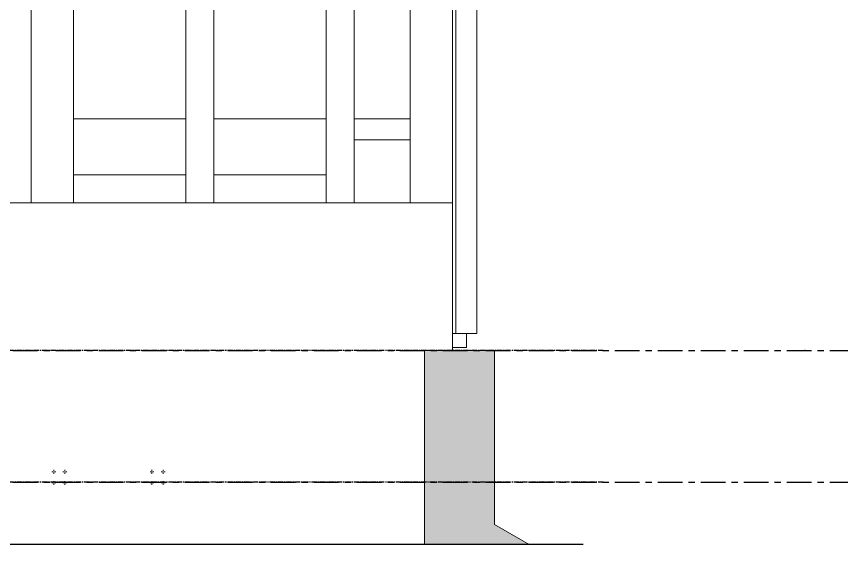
# Model space of a CAD drawing. Header units: millimetres. Extents: x -153298 to 620751, y -313239 to 250031.
# Drawn here: x 55378 to 61254, y 17643 to 21404 of the extents above; entities that cross this region are included whole.
import ezdxf

# ---------------------------------------------------------------- set-up
doc = ezdxf.new("R2010")
doc.units = ezdxf.units.MM
for name, pattern in [('CENTER', [2, 1.25, -0.25, 0.25, -0.25]), ('TA_GL_000.70000', [1.925, 0.7, -0.175, 0.175, -0.175, 0.7]), ('XKITLINE00', [0])]:
    doc.linetypes.add(name, pattern=pattern)
doc.layers.add('000 - 0_SYM_DWG_GRIDLINE_MAIN_COLOR_251', color=251, linetype='Continuous')
doc.layers.add('000 - GRID', color=251, linetype='CENTER')
doc.layers.add('Bolt', color=1, linetype='Continuous', lineweight=0)
doc.layers.add('Part', color=2, linetype='Continuous', lineweight=0)
doc.styles.add('TA', font='', dxfattribs={"height": 4.5})
doc.styles.get('TA').set_extended_font_data('Cordia New')

# ---------------------------------------------------------------- blocks, each defined once
blk = doc.blocks.new('*A5352')
at = {"layer": 'Part'}
blk.add_hatch(color=256, dxfattribs=at).paths.add_polyline_path([(521.458, -59.508), (523.423, -60.643), (517.458, -60.643), (517.458, -49.577), (521.458, -49.577)], flags=17)
blk = doc.blocks.new('*A12371202')
at = {"layer": 'Part', "linetype": 'XKITLINE00', "lineweight": 0}
for p, q in [((519.057888, -41.177455), (519.057888, 1.142546)), ((516.657888, -41.177455), (516.657888, -23.440042)), ((516.657888, -41.177455), (519.057888, -41.177455))]:
    blk.add_line(p, q, dxfattribs=at)
blk = doc.blocks.new('*A12381203')
at = {"layer": 'Part', "linetype": 'XKITLINE00', "lineweight": 0}
for p, q in [((519.2579, -48.617455), (519.2579, -24.697455)), ((519.2579, -24.697455), (520.4579, -24.697455)), ((520.4579, -24.697455), (520.4579, -48.617455)), ((520.4579, -48.617455), (519.2579, -48.617455))]:
    blk.add_line(p, q, dxfattribs=at)
blk = doc.blocks.new('*A12801245')
at = {"layer": 'Part', "linetype": 'XKITLINE00', "lineweight": 0}
for p, q in [((511.858241, 16.348364), (511.858241, 16.492592)), ((511.858241, 12.658387), (511.858241, 13.120392)), ((511.858241, 10.87361), (511.858241, 11.862982)), ((511.858241, 3.138387), (511.858241, 3.258517)), ((511.858241, 2.742546), (511.858241, 2.782517)), ((513.458241, 2.742546), (513.458241, 2.782517)), ((511.858241, -3.177455), (511.858241, 1.142546)), ((513.458241, -3.177455), (513.458241, 1.142546)), ((511.858241, -16.417455), (511.858241, -7.977455)), ((513.458241, -16.417455), (513.458241, -7.977455)), ((511.858241, -41.177455), (511.858241, -23.617455)), ((513.458241, -41.177455), (513.458241, -23.617455))]:
    blk.add_line(p, q, dxfattribs=at)
blk = doc.blocks.new('*A12811246')
at = {"layer": 'Part', "linetype": 'XKITLINE00', "lineweight": 0}
for p, q in [((503.858072, 14.447351), (503.858072, 16.416807)), ((505.458072, 13.900481), (505.458072, 15.81538)), ((503.858072, 12.658387), (503.858072, 13.416723)), ((505.458072, 12.658387), (505.458072, 12.791835)), ((503.858072, 9.973336), (503.858072, 11.862867)), ((505.458072, 11.697813), (505.458072, 11.863154)), ((505.458072, 8.822545), (505.458072, 10.654214)), ((503.858072, 3.778517), (503.858072, 3.896723)), ((503.858072, 3.138387), (503.858072, 3.258517)), ((505.458072, 3.138387), (505.458072, 3.258517)), ((503.858072, 2.742546), (503.858072, 2.782517)), ((505.458072, 2.742546), (505.458072, 2.782517)), ((503.858072, -3.177455), (503.858072, 1.142546)), ((505.458072, -3.177455), (505.458072, 1.142546)), ((503.858072, -16.417455), (503.858072, -7.977455)), ((505.458072, -16.417455), (505.458072, -7.977455)), ((503.858072, -41.177455), (503.858072, -23.617455)), ((505.458072, -41.177455), (505.458072, -23.617455))]:
    blk.add_line(p, q, dxfattribs=at)
blk = doc.blocks.new('*A12821247')
at = {"layer": 'Part', "linetype": 'XKITLINE00', "lineweight": 0}
for p, q in [((495.057888, 7.699376), (495.057888, 8.82254)), ((495.057888, 8.82254), (495.257895, 8.82254)), ((495.617911, 8.82254), (495.657912, 8.82254)), ((496.457912, 8.82254), (496.497911, 8.82254)), ((496.857919, 8.82254), (497.457888, 8.82254)), ((497.457888, 8.568038), (497.457888, 8.82254)), ((495.057888, 3.778517), (495.057888, 5.452118)), ((497.457888, 3.778517), (497.457888, 4.618911)), ((495.057888, 3.138387), (495.057888, 3.178517)), ((497.457888, 3.138387), (497.457888, 3.258517)), ((495.057888, 2.742546), (495.057888, 2.782517)), ((497.457888, 2.742546), (497.457888, 2.782517)), ((495.057888, -19.280042), (495.057888, 1.142546)), ((497.457888, -20.634477), (497.457888, 1.142546)), ((497.457888, -41.177455), (497.457888, -21.864234)), ((495.057888, -41.177455), (495.057888, -23.440042)), ((495.057888, -41.177455), (497.457888, -41.177455))]:
    blk.add_line(p, q, dxfattribs=at)
blk = doc.blocks.new('*A12841249')
at = {"layer": 'Part', "linetype": 'XKITLINE00', "lineweight": 0}
for p, q in [((513.458241, -36.377455), (516.657888, -36.377455)), ((513.458241, -37.577455), (516.657888, -37.577455))]:
    blk.add_line(p, q, dxfattribs=at)
blk = doc.blocks.new('*A12851250')
at = {"layer": 'Part', "linetype": 'XKITLINE00', "lineweight": 0}
for p, q in [((497.457888, -36.377455), (497.458241, -36.377455)), ((497.458241, -36.377455), (497.458241, -39.577455)), ((497.457888, -39.577455), (497.458241, -39.577455))]:
    blk.add_line(p, q, dxfattribs=at)
blk = doc.blocks.new('*A12861251')
at = {"layer": 'Part', "linetype": 'XKITLINE00', "lineweight": 0}
for p, q in [((511.857937, -39.577455), (511.857937, -36.377455)), ((511.858059, -36.377455), (511.858241, -36.377455)), ((511.858059, -39.577455), (511.858241, -39.577455))]:
    blk.add_line(p, q, dxfattribs=at)
blk = doc.blocks.new('*A12871252')
at = {"layer": 'Part', "linetype": 'XKITLINE00', "lineweight": 0}
for p, q in [((503.857937, -39.577455), (503.857937, -36.377455)), ((505.458072, -36.377455), (505.458241, -36.377455)), ((505.458241, -36.377455), (505.458241, -39.577455)), ((505.458072, -39.577455), (505.458241, -39.577455))]:
    blk.add_line(p, q, dxfattribs=at)
blk = doc.blocks.new('*A12941259')
at = {"layer": 'Part', "linetype": 'XKITLINE00', "lineweight": 0}
for p, q in [((453.317656, -41.177455), (519.058329, -41.177455)), ((519.058329, -49.577455), (519.058329, -41.177455)), ((517.457907, -60.642663), (517.457907, -49.577455)), ((517.457907, -49.577455), (521.457907, -49.577455)), ((521.457907, -49.577455), (521.457907, -59.508291)), ((521.457907, -59.508291), (523.422698, -60.642663))]:
    blk.add_line(p, q, dxfattribs=at)
blk = doc.blocks.new('*A17671720')
at = {"layer": 'Part', "linetype": 'XKITLINE00', "lineweight": 0}
for p, q in [((511.858059, 3.138387), (511.858059, 3.258517)), ((511.858059, 2.742546), (511.858059, 2.782517)), ((511.858059, -3.177455), (511.858059, 1.142546)), ((511.858059, -16.417455), (511.858059, -7.977455)), ((511.858059, -41.177455), (511.858059, -23.617455))]:
    blk.add_line(p, q, dxfattribs=at)
blk = doc.blocks.new('*A18731822')
at = {"layer": 'Part', "linetype": 'XKITLINE00', "lineweight": 0}
for p, q in [((497.458241, -36.377455), (503.857937, -36.377455)), ((505.458241, -36.377455), (511.857937, -36.377455)), ((497.458241, -39.577455), (503.857937, -39.577455)), ((505.458241, -39.577455), (511.857937, -39.577455))]:
    blk.add_line(p, q, dxfattribs=at)
blk = doc.blocks.new('*A18741823')
at = {"layer": 'Bolt', "linetype": 'XKITLINE00', "lineweight": 0}
for p, q in [((496.337924, -56.385455), (496.337924, -56.460047)), ((496.977924, -56.385455), (496.977924, -56.460047)), ((496.225924, -56.497455), (496.300516, -56.497455)), ((496.337924, -56.609455), (496.337924, -56.534863)), ((496.449924, -56.497455), (496.375332, -56.497455)), ((496.865924, -56.497455), (496.940516, -56.497455)), ((496.977924, -56.609455), (496.977924, -56.534863)), ((497.089924, -56.497455), (497.015332, -56.497455)), ((496.225924, -57.137455), (496.300516, -57.137455)), ((496.337924, -57.025455), (496.337924, -57.100047)), ((496.337924, -57.249455), (496.337924, -57.174863)), ((496.449924, -57.137455), (496.375332, -57.137455)), ((496.865924, -57.137455), (496.940516, -57.137455)), ((496.977924, -57.025455), (496.977924, -57.100047)), ((496.977924, -57.249455), (496.977924, -57.174863)), ((497.089924, -57.137455), (497.015332, -57.137455))]:
    blk.add_line(p, q, dxfattribs=at)
blk = doc.blocks.new('*A18751824')
at = {"layer": 'Bolt', "linetype": 'XKITLINE00', "lineweight": 0}
for p, q in [((501.93869, -56.385455), (501.93869, -56.460047)), ((502.57869, -56.385455), (502.57869, -56.460047)), ((501.82669, -56.497455), (501.901282, -56.497455)), ((501.93869, -56.609455), (501.93869, -56.534863)), ((502.05069, -56.497455), (501.976098, -56.497455)), ((502.46669, -56.497455), (502.541282, -56.497455)), ((502.57869, -56.609455), (502.57869, -56.534863)), ((502.69069, -56.497455), (502.616098, -56.497455)), ((501.82669, -57.137455), (501.901282, -57.137455)), ((501.93869, -57.025455), (501.93869, -57.100047)), ((501.93869, -57.249455), (501.93869, -57.174863)), ((502.05069, -57.137455), (501.976098, -57.137455)), ((502.46669, -57.137455), (502.541282, -57.137455)), ((502.57869, -57.025455), (502.57869, -57.100047)), ((502.57869, -57.249455), (502.57869, -57.174863)), ((502.69069, -57.137455), (502.616098, -57.137455))]:
    blk.add_line(p, q, dxfattribs=at)
blk = doc.blocks.new('*A18771826')
at = {"layer": 'Part', "linetype": 'XKITLINE00', "lineweight": 0}
for p, q in [((519.2579, -48.617455), (519.06039, -48.617455)), ((519.06039, -48.617455), (519.06039, -49.417455)), ((519.86039, -48.617455), (519.86039, -49.417455)), ((519.86039, -49.417455), (519.06039, -49.417455))]:
    blk.add_line(p, q, dxfattribs=at)
blk = doc.blocks.new('*U6394')
at = {"layer": '000 - 0_SYM_DWG_GRIDLINE_MAIN_COLOR_251', "color": 0, "linetype": 'ByBlock', "ltscale": 5}
blk.add_line((20, 0), (-651.81, 0), dxfattribs=at)
at = {"layer": '000 - 0_SYM_DWG_GRIDLINE_MAIN_COLOR_251', "color": 3}
blk.add_point((-631.81, 0), dxfattribs=at)
at = {"style": 'TA', "flags": 1}
blk.add_attdef('LOCATION', (6, -6), '', height=4.5, rotation=270, dxfattribs=at)
blk = doc.blocks.new('*U5051')
at = {"layer": '000 - 0_SYM_DWG_GRIDLINE_MAIN_COLOR_251', "color": 0, "linetype": 'ByBlock', "ltscale": 5}
blk.add_line((20, 0), (-674.45, 0), dxfattribs=at)
at = {"style": 'TA', "flags": 1}
blk.add_attdef('LOCATION', (6, -6), '', height=4.5, rotation=270, dxfattribs=at)
blk = doc.blocks.new('W-1-PP19-ST-ENT1-1_20260610-094632_ELEVATION_1_DIMS')
at = {"layer": '000 - GRID', "linetype": 'TA_GL_000.70000', "xscale": 50.00000000000004, "yscale": 50.00000000000004, "zscale": 50.00000000000004, "rotation": 180}
for name, p in [('*U6394', (-2830, 102450)), ('*U5051', (-2830, 101510))]:
    blk.add_blockref(name, p, dxfattribs=at)

msp = doc.modelspace()

# ---------------------------------------------------------------- linework, layer by layer
at = {"color": 1, "linetype": 'CENTER', "ltscale": 30}
for p, q in [((59557.5016, 19025.8988), (24877.4489, 19025.8988)), ((59557.5016, 18085.8988), (24877.4489, 18085.8988))]:
    msp.add_line(p, q, dxfattribs=at)
at = {"color": 1}
msp.add_line((37493.0736, 17645.6921), (59414.1885, 17645.6921), dxfattribs=at)

# ---------------------------------------------------------------- block references
at = {"color": 6}
msp.add_blockref('W-1-PP19-ST-ENT1-1_20260610-094632_ELEVATION_1_DIMS', (32232.7713, -83424.1012), dxfattribs=at)
at = {"lineweight": 0, "xscale": 125, "yscale": 125, "zscale": 125}
for name in ['*A12371202', '*A12811246', '*A12801245', '*A12821247', '*A17671720', '*A12381203', '*A12851250', '*A18731822', '*A12871252', '*A12861251', '*A12841249', '*A12941259', '*A18771826', '*A5352', '*A18741823', '*A18751824']:
    msp.add_blockref(name, (-6399.4671, 25223.0807), dxfattribs=at)

doc.saveas('drawing.dxf')
